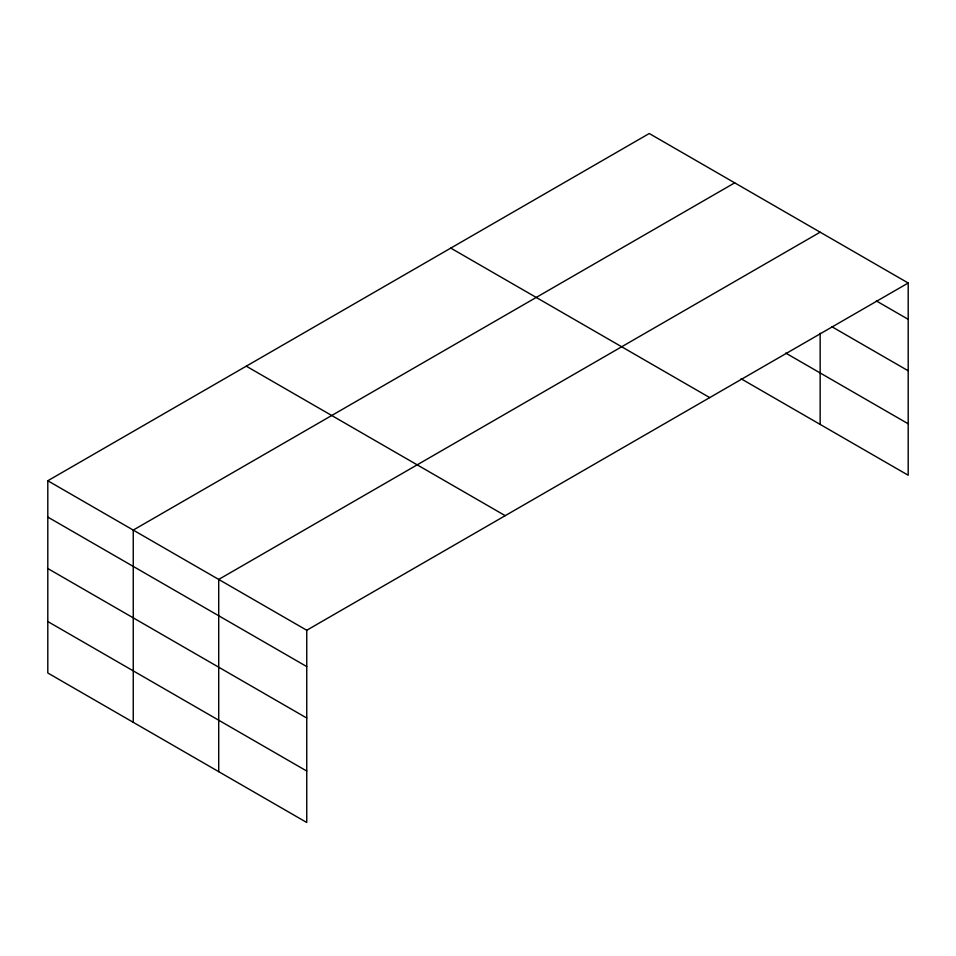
<?xml version="1.0" encoding="UTF-8"?>
<svg xmlns="http://www.w3.org/2000/svg" width="956" height="956" viewBox="0 0 956 956"><rect width="100%" height="100%" fill="white"/><g stroke="black" fill="none" stroke-linecap="round" stroke-linejoin="round"><path stroke-width="1.43" d="M908.2 283.012L649.255 133.517L47.8 480.76L47.8 672.988L306.745 822.483L306.745 630.255L908.2 283.012L908.2 475.24L741.079 378.755M734.71 182.847L133.254 530.09L133.254 722.318M820.152 232.189L218.709 579.432L218.709 771.659M876.305 300.913L908.2 319.328M831.636 326.582L908.2 370.785M785.724 353.075L908.2 423.795M450.778 248.106L709.722 397.6M246.278 366.172L505.222 515.666M47.8 480.76L306.745 630.255M47.8 517.077L306.745 666.571M47.8 568.521L306.745 718.028M47.8 621.531L306.745 771.038M820.152 333.202L820.152 424.416"/></g></svg>
